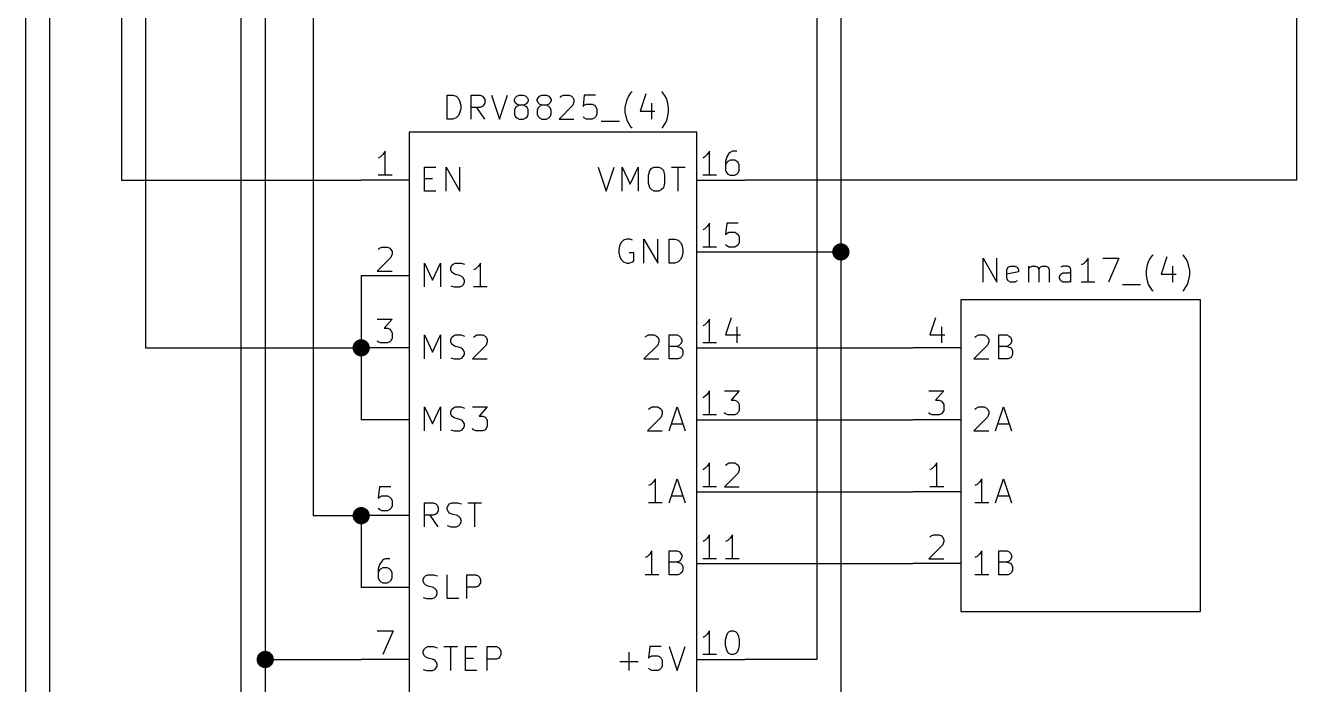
# Model space of a CAD drawing. Extents: x 0.4 to 16.1, y -11.3 to -0.4.
# Drawn here: x 3 to 5.65, y -9.052 to -7.678 of the extents above; entities that cross this region are included whole.
import ezdxf

# ---------------------------------------------------------------- set-up
doc = ezdxf.new("R2010")
doc.units = 0
doc.header["$MEASUREMENT"] = 0
for name, color, linetype in [('BLACK', 7, 'CONTINUOUS'), ('CYAN2', 4, 'CONTINUOUS'), ('GREEN3', 91, 'CONTINUOUS'), ('LYELLOW', 51, 'CONTINUOUS'), ('ORANGE3', 32, 'CONTINUOUS'), ('RED2', 1, 'CONTINUOUS'), ('RED3', 11, 'CONTINUOUS')]:
    doc.layers.add(name, color=color, linetype=linetype)

msp = doc.modelspace()

# ---------------------------------------------------------------- linework, layer by layer
at = {"layer": 'BLACK', "linetype": 'CONTINUOUS'}
for p, q in [((3.25, -6.75), (3.25, -8.35)), ((4.7, -7.55), (4.7, -8.15)), ((4.5, -8.15), (4.7, -8.15)), ((4.7, -8.15), (4.7, -9.15)), ((3.7, -8.2), (3.7, -8.35)), ((3.25, -8.35), (3.7, -8.35)), ((3.7, -8.35), (3.7, -8.5))]:
    msp.add_line(p, q, dxfattribs=at)
at = {"layer": 'BLACK', "const_width": 0.018}
msp.add_lwpolyline([(3.691, -8.35, 1), (3.709, -8.35, 1)], format="xyb", close=True, dxfattribs=at)
at = {"layer": 'CYAN2', "linetype": 'CONTINUOUS'}
for p, q in [((4.2624, -7.818), (4.2648, -7.8157)), ((4.329, -7.818), (4.3267, -7.8157)), ((3.879, -7.8728), (3.879, -7.8228)), ((3.879, -7.8228), (3.891, -7.8228)), ((3.891, -7.8228), (3.8981, -7.8252)), ((3.8981, -7.8252), (3.9029, -7.8299)), ((3.9029, -7.8299), (3.9052, -7.8347)), ((3.9052, -7.8347), (3.9076, -7.8442)), ((3.929, -7.8728), (3.929, -7.8228)), ((3.929, -7.8228), (3.9481, -7.8228)), ((3.9481, -7.8228), (3.9529, -7.8252)), ((3.9529, -7.8252), (3.9552, -7.8276)), ((3.9552, -7.8276), (3.9576, -7.8323)), ((3.9576, -7.8395), (3.9552, -7.8442)), ((3.9576, -7.8323), (3.9576, -7.8395)), ((3.9719, -7.8228), (3.9886, -7.8728)), ((3.9886, -7.8728), (4.0052, -7.8228)), ((4.0195, -7.8323), (4.0219, -7.8276)), ((4.0195, -7.8347), (4.0195, -7.8323)), ((4.0219, -7.8395), (4.0195, -7.8347)), ((4.0219, -7.8276), (4.0243, -7.8252)), ((4.0243, -7.8419), (4.0219, -7.8395)), ((4.0243, -7.8252), (4.0291, -7.8228)), ((4.0291, -7.8442), (4.0243, -7.8419)), ((4.0291, -7.8228), (4.0386, -7.8228)), ((4.0386, -7.8228), (4.0433, -7.8252)), ((4.0433, -7.8419), (4.0386, -7.8442)), ((4.0433, -7.8252), (4.0457, -7.8276)), ((4.0457, -7.8395), (4.0433, -7.8419)), ((4.0457, -7.8276), (4.0481, -7.8323)), ((4.0481, -7.8347), (4.0457, -7.8395)), ((4.0481, -7.8323), (4.0481, -7.8347)), ((4.0671, -7.8323), (4.0695, -7.8276)), ((4.0671, -7.8347), (4.0671, -7.8323)), ((4.0695, -7.8395), (4.0671, -7.8347)), ((4.0695, -7.8276), (4.0719, -7.8252)), ((4.0719, -7.8419), (4.0695, -7.8395)), ((4.0719, -7.8252), (4.0767, -7.8228)), ((4.0767, -7.8442), (4.0719, -7.8419)), ((4.0767, -7.8228), (4.0862, -7.8228)), ((4.0862, -7.8228), (4.091, -7.8252)), ((4.091, -7.8419), (4.0862, -7.8442)), ((4.091, -7.8252), (4.0933, -7.8276)), ((4.0933, -7.8395), (4.091, -7.8419)), ((4.0933, -7.8276), (4.0957, -7.8323)), ((4.0957, -7.8347), (4.0933, -7.8395)), ((4.0957, -7.8323), (4.0957, -7.8347)), ((4.1148, -7.8276), (4.1171, -7.8252)), ((4.1171, -7.8252), (4.1219, -7.8228)), ((4.1219, -7.8228), (4.1338, -7.8228)), ((4.1338, -7.8228), (4.1386, -7.8252)), ((4.1386, -7.8252), (4.141, -7.8276)), ((4.141, -7.8276), (4.1433, -7.8323)), ((4.1433, -7.8371), (4.141, -7.8442)), ((4.1433, -7.8323), (4.1433, -7.8371)), ((4.1648, -7.8228), (4.1624, -7.8466)), ((4.1886, -7.8228), (4.1648, -7.8228)), ((4.1648, -7.8442), (4.1695, -7.8419)), ((4.1695, -7.8419), (4.1814, -7.8419)), ((4.1814, -7.8419), (4.1862, -7.8442)), ((4.2505, -7.849), (4.2529, -7.8371)), ((4.2529, -7.8371), (4.2552, -7.8299)), ((4.2552, -7.8299), (4.2576, -7.8252)), ((4.2576, -7.8252), (4.2624, -7.818)), ((4.2933, -7.8204), (4.2814, -7.8561)), ((4.3052, -7.8395), (4.3052, -7.8728)), ((4.3338, -7.8252), (4.329, -7.818)), ((4.3362, -7.8299), (4.3338, -7.8252)), ((4.3386, -7.8371), (4.3362, -7.8299)), ((4.3409, -7.849), (4.3386, -7.8371)), ((3.8981, -7.8704), (3.891, -7.8728)), ((3.9029, -7.8657), (3.8981, -7.8704)), ((3.9052, -7.8609), (3.9029, -7.8657)), ((3.9076, -7.8514), (3.9052, -7.8609)), ((3.9076, -7.8442), (3.9076, -7.8514)), ((3.9481, -7.849), (3.929, -7.849)), ((3.9576, -7.8728), (3.941, -7.849)), ((3.9529, -7.8466), (3.9481, -7.849)), ((3.9552, -7.8442), (3.9529, -7.8466)), ((4.0219, -7.849), (4.0195, -7.8538)), ((4.0195, -7.8538), (4.0195, -7.8633)), ((4.0195, -7.8633), (4.0219, -7.868)), ((4.0243, -7.8466), (4.0219, -7.849)), ((4.0219, -7.868), (4.0243, -7.8704)), ((4.0291, -7.8442), (4.0243, -7.8466)), ((4.0243, -7.8704), (4.0291, -7.8728)), ((4.0386, -7.8442), (4.0291, -7.8442)), ((4.0433, -7.8466), (4.0386, -7.8442)), ((4.0386, -7.8728), (4.0433, -7.8704)), ((4.0457, -7.849), (4.0433, -7.8466)), ((4.0433, -7.8704), (4.0457, -7.868)), ((4.0481, -7.8538), (4.0457, -7.849)), ((4.0457, -7.868), (4.0481, -7.8633)), ((4.0481, -7.8633), (4.0481, -7.8538)), ((4.0695, -7.849), (4.0671, -7.8538)), ((4.0671, -7.8538), (4.0671, -7.8633)), ((4.0671, -7.8633), (4.0695, -7.868)), ((4.0719, -7.8466), (4.0695, -7.849)), ((4.0695, -7.868), (4.0719, -7.8704)), ((4.0767, -7.8442), (4.0719, -7.8466)), ((4.0719, -7.8704), (4.0767, -7.8728)), ((4.0862, -7.8442), (4.0767, -7.8442)), ((4.091, -7.8466), (4.0862, -7.8442)), ((4.0862, -7.8728), (4.091, -7.8704)), ((4.0933, -7.849), (4.091, -7.8466)), ((4.091, -7.8704), (4.0933, -7.868)), ((4.0957, -7.8538), (4.0933, -7.849)), ((4.0933, -7.868), (4.0957, -7.8633)), ((4.0957, -7.8633), (4.0957, -7.8538)), ((4.141, -7.8442), (4.1124, -7.8728)), ((4.1624, -7.8466), (4.1648, -7.8442)), ((4.1648, -7.8704), (4.1624, -7.868)), ((4.1695, -7.8728), (4.1648, -7.8704)), ((4.1862, -7.8704), (4.1814, -7.8728)), ((4.1862, -7.8442), (4.1886, -7.8466)), ((4.1886, -7.868), (4.1862, -7.8704)), ((4.1886, -7.8466), (4.191, -7.8514)), ((4.191, -7.8633), (4.1886, -7.868)), ((4.191, -7.8514), (4.191, -7.8633)), ((4.2505, -7.8585), (4.2505, -7.849)), ((4.2529, -7.8704), (4.2505, -7.8585)), ((4.2552, -7.8776), (4.2529, -7.8704)), ((4.2814, -7.8561), (4.3124, -7.8561)), ((4.3362, -7.8776), (4.3386, -7.8704)), ((4.3386, -7.8704), (4.3409, -7.8585)), ((4.3409, -7.8585), (4.3409, -7.849)), ((3.891, -7.8728), (3.879, -7.8728)), ((4.0291, -7.8728), (4.0386, -7.8728)), ((4.0767, -7.8728), (4.0862, -7.8728)), ((4.1124, -7.8728), (4.1433, -7.8728)), ((4.1814, -7.8728), (4.1695, -7.8728)), ((4.2005, -7.8776), (4.2386, -7.8776)), ((4.2576, -7.8823), (4.2552, -7.8776)), ((4.2624, -7.8895), (4.2576, -7.8823)), ((4.2648, -7.8919), (4.2624, -7.8895)), ((4.3267, -7.8919), (4.329, -7.8895)), ((4.329, -7.8895), (4.3338, -7.8823)), ((4.3338, -7.8823), (4.3362, -7.8776)), ((3.8319, -8.0231), (3.8319, -7.9731)), ((3.8319, -7.9731), (3.8557, -7.9731)), ((3.8771, -8.0231), (3.8771, -7.9731)), ((3.8771, -7.9731), (3.9057, -8.0231)), ((3.9057, -8.0231), (3.9057, -7.9731)), ((4.1943, -7.9731), (4.2109, -8.0231)), ((4.2109, -8.0231), (4.2276, -7.9731)), ((4.2443, -8.0231), (4.2443, -7.9731)), ((4.2443, -7.9731), (4.261, -8.0088)), ((4.261, -8.0088), (4.2776, -7.9731)), ((4.2776, -7.9731), (4.2776, -8.0231)), ((4.3014, -7.9803), (4.3062, -7.9755)), ((4.3062, -7.9755), (4.3109, -7.9731)), ((4.3109, -7.9731), (4.3205, -7.9731)), ((4.3205, -7.9731), (4.3252, -7.9755)), ((4.3252, -7.9755), (4.33, -7.9803)), ((4.3467, -7.9731), (4.3752, -7.9731)), ((4.361, -8.0231), (4.361, -7.9731)), ((3.8319, -7.9969), (3.8486, -7.9969)), ((4.299, -7.9898), (4.3014, -7.9803)), ((4.299, -8.0065), (4.299, -7.9898)), ((4.33, -7.9803), (4.3324, -7.9898)), ((4.3324, -7.9898), (4.3324, -8.0065)), ((3.8557, -8.0231), (3.8319, -8.0231)), ((4.3014, -8.016), (4.299, -8.0065)), ((4.3062, -8.0208), (4.3014, -8.016)), ((4.3109, -8.0231), (4.3062, -8.0208)), ((4.3205, -8.0231), (4.3109, -8.0231)), ((4.3252, -8.0208), (4.3205, -8.0231)), ((4.33, -8.016), (4.3252, -8.0208)), ((4.3324, -8.0065), (4.33, -8.016)), ((4.2395, -8.135), (4.2371, -8.1446)), ((4.2419, -8.1303), (4.2395, -8.135)), ((4.2467, -8.1255), (4.2419, -8.1303)), ((4.2538, -8.1231), (4.2467, -8.1255)), ((4.2609, -8.1231), (4.2538, -8.1231)), ((4.2657, -8.1255), (4.2609, -8.1231)), ((4.2895, -8.1731), (4.2895, -8.1231)), ((4.2895, -8.1231), (4.3181, -8.1731)), ((4.3181, -8.1731), (4.3181, -8.1231)), ((4.3419, -8.1731), (4.3419, -8.1231)), ((4.3419, -8.1231), (4.3538, -8.1231)), ((4.3538, -8.1231), (4.3609, -8.1255)), ((4.3609, -8.1255), (4.3657, -8.1303)), ((4.3657, -8.1303), (4.3681, -8.135)), ((4.3681, -8.135), (4.3705, -8.1446)), ((4.2371, -8.1446), (4.2371, -8.1517)), ((4.2371, -8.1517), (4.2395, -8.1612)), ((4.2395, -8.1612), (4.2419, -8.166)), ((4.2681, -8.1517), (4.2586, -8.1517)), ((4.2681, -8.1684), (4.2681, -8.1517)), ((4.3681, -8.1612), (4.3657, -8.166)), ((4.3705, -8.1517), (4.3681, -8.1612)), ((4.3705, -8.1446), (4.3705, -8.1517)), ((5.3439, -8.1652), (5.3487, -8.158)), ((5.3487, -8.158), (5.351, -8.1557)), ((5.3796, -8.1604), (5.3677, -8.1961)), ((5.4153, -8.158), (5.4129, -8.1557)), ((5.4201, -8.1652), (5.4153, -8.158)), ((3.8319, -8.2231), (3.8319, -8.1731)), ((3.8319, -8.1731), (3.8486, -8.2088)), ((3.8486, -8.2088), (3.8652, -8.1731)), ((3.8652, -8.1731), (3.8652, -8.2231)), ((3.8867, -8.1827), (3.889, -8.1779)), ((3.8867, -8.1874), (3.8867, -8.1827)), ((3.889, -8.1922), (3.8867, -8.1874)), ((3.889, -8.1779), (3.8914, -8.1755)), ((3.8914, -8.1755), (3.8962, -8.1731)), ((3.8962, -8.1731), (3.9081, -8.1731)), ((3.9081, -8.1731), (3.9152, -8.1755)), ((3.939, -8.185), (3.9343, -8.1874)), ((3.9438, -8.1803), (3.939, -8.185)), ((3.9486, -8.1731), (3.9438, -8.1803)), ((3.9486, -8.2231), (3.9486, -8.1731)), ((4.2419, -8.166), (4.2467, -8.1708)), ((4.2467, -8.1708), (4.2538, -8.1731)), ((4.2538, -8.1731), (4.2586, -8.1731)), ((4.2586, -8.1731), (4.2657, -8.1708)), ((4.2657, -8.1708), (4.2681, -8.1684)), ((4.3538, -8.1731), (4.3419, -8.1731)), ((4.3609, -8.1708), (4.3538, -8.1731)), ((4.3657, -8.166), (4.3609, -8.1708)), ((4.9963, -8.2128), (4.9963, -8.1628)), ((4.9963, -8.1628), (5.0249, -8.2128)), ((5.0249, -8.2128), (5.0249, -8.1628)), ((5.0463, -8.1866), (5.0487, -8.1819)), ((5.0463, -8.2057), (5.0463, -8.1866)), ((5.0487, -8.1819), (5.0534, -8.1795)), ((5.0534, -8.1795), (5.0629, -8.1795)), ((5.0629, -8.1795), (5.0677, -8.1819)), ((5.0677, -8.1819), (5.0701, -8.1866)), ((5.0701, -8.1866), (5.0701, -8.1914)), ((5.0915, -8.2128), (5.0915, -8.1795)), ((5.0915, -8.1842), (5.0939, -8.1819)), ((5.0939, -8.1819), (5.0987, -8.1795)), ((5.0987, -8.1795), (5.1058, -8.1795)), ((5.1058, -8.1795), (5.1106, -8.1819)), ((5.1106, -8.1819), (5.1129, -8.1866)), ((5.1129, -8.1866), (5.1153, -8.1819)), ((5.1129, -8.1866), (5.1129, -8.2128)), ((5.1153, -8.1819), (5.1201, -8.1795)), ((5.1201, -8.1795), (5.1272, -8.1795)), ((5.1272, -8.1795), (5.132, -8.1819)), ((5.132, -8.1819), (5.1344, -8.1866)), ((5.1344, -8.1866), (5.1344, -8.2128)), ((5.1629, -8.1795), (5.1582, -8.1819)), ((5.1725, -8.1795), (5.1629, -8.1795)), ((5.1772, -8.1819), (5.1725, -8.1795)), ((5.1796, -8.1866), (5.1772, -8.1819)), ((5.1796, -8.2128), (5.1796, -8.1866)), ((5.2058, -8.1747), (5.201, -8.1771)), ((5.2106, -8.1699), (5.2058, -8.1747)), ((5.2153, -8.1628), (5.2106, -8.1699)), ((5.2153, -8.2128), (5.2153, -8.1628)), ((5.2463, -8.1628), (5.2796, -8.1628)), ((5.2796, -8.1628), (5.2582, -8.2128)), ((5.3368, -8.189), (5.3391, -8.1771)), ((5.3391, -8.1771), (5.3415, -8.1699)), ((5.3415, -8.1699), (5.3439, -8.1652)), ((5.3915, -8.1795), (5.3915, -8.2128)), ((5.4225, -8.1699), (5.4201, -8.1652)), ((5.4249, -8.1771), (5.4225, -8.1699)), ((5.4272, -8.189), (5.4249, -8.1771)), ((3.8914, -8.1946), (3.889, -8.1922)), ((3.8962, -8.1969), (3.8914, -8.1946)), ((3.9057, -8.1993), (3.8962, -8.1969)), ((3.9105, -8.2017), (3.9057, -8.1993)), ((3.9129, -8.2041), (3.9105, -8.2017)), ((3.9152, -8.2088), (3.9129, -8.2041)), ((3.9129, -8.2184), (3.9152, -8.2136)), ((3.9152, -8.2136), (3.9152, -8.2088)), ((5.0701, -8.1914), (5.0463, -8.1961)), ((5.0487, -8.2104), (5.0463, -8.2057)), ((5.0534, -8.2128), (5.0487, -8.2104)), ((5.0629, -8.2128), (5.0534, -8.2128)), ((5.0677, -8.2104), (5.0629, -8.2128)), ((5.1558, -8.2009), (5.1582, -8.1961)), ((5.1558, -8.2057), (5.1558, -8.2009)), ((5.1582, -8.2104), (5.1558, -8.2057)), ((5.1582, -8.1961), (5.1629, -8.1938)), ((5.1629, -8.2128), (5.1582, -8.2104)), ((5.1629, -8.1938), (5.1749, -8.1938)), ((5.1749, -8.2128), (5.1629, -8.2128)), ((5.1749, -8.1938), (5.1796, -8.1914)), ((5.1796, -8.2104), (5.1749, -8.2128)), ((5.2296, -8.2128), (5.201, -8.2128)), ((5.3368, -8.1985), (5.3368, -8.189)), ((5.3391, -8.2104), (5.3368, -8.1985)), ((5.3415, -8.2176), (5.3391, -8.2104)), ((5.3677, -8.1961), (5.3987, -8.1961)), ((5.4225, -8.2176), (5.4249, -8.2104)), ((5.4249, -8.2104), (5.4272, -8.1985)), ((5.4272, -8.1985), (5.4272, -8.189)), ((3.8867, -8.2208), (3.8938, -8.2231)), ((3.8938, -8.2231), (3.9057, -8.2231)), ((3.9057, -8.2231), (3.9105, -8.2208)), ((3.9105, -8.2208), (3.9129, -8.2184)), ((3.9629, -8.2231), (3.9343, -8.2231)), ((5.2868, -8.2176), (5.3249, -8.2176)), ((5.3439, -8.2223), (5.3415, -8.2176)), ((5.3487, -8.2295), (5.3439, -8.2223)), ((5.351, -8.2319), (5.3487, -8.2295)), ((5.4129, -8.2319), (5.4153, -8.2295)), ((5.4153, -8.2295), (5.4201, -8.2223)), ((5.4201, -8.2223), (5.4225, -8.2176)), ((3.8319, -8.3731), (3.8319, -8.3231)), ((3.8319, -8.3231), (3.8486, -8.3588)), ((3.8486, -8.3588), (3.8652, -8.3231)), ((3.8652, -8.3231), (3.8652, -8.3731)), ((3.8867, -8.3327), (3.889, -8.3279)), ((3.8867, -8.3374), (3.8867, -8.3327)), ((3.889, -8.3422), (3.8867, -8.3374)), ((3.889, -8.3279), (3.8914, -8.3255)), ((3.8914, -8.3446), (3.889, -8.3422)), ((3.8914, -8.3255), (3.8962, -8.3231)), ((3.8962, -8.3469), (3.8914, -8.3446)), ((3.8962, -8.3231), (3.9081, -8.3231)), ((3.9057, -8.3493), (3.8962, -8.3469)), ((3.9081, -8.3231), (3.9152, -8.3255)), ((3.9605, -8.3446), (3.9319, -8.3731)), ((3.9343, -8.3279), (3.9367, -8.3255)), ((3.9367, -8.3255), (3.9414, -8.3231)), ((3.9414, -8.3231), (3.9533, -8.3231)), ((3.9533, -8.3231), (3.9581, -8.3255)), ((3.9581, -8.3255), (3.9605, -8.3279)), ((3.9605, -8.3279), (3.9629, -8.3327)), ((3.9629, -8.3374), (3.9605, -8.3446)), ((3.9629, -8.3327), (3.9629, -8.3374)), ((4.3181, -8.3446), (4.2895, -8.3731)), ((4.2919, -8.3279), (4.2943, -8.3255)), ((4.2943, -8.3255), (4.299, -8.3231)), ((4.299, -8.3231), (4.311, -8.3231)), ((4.311, -8.3231), (4.3157, -8.3255)), ((4.3157, -8.3255), (4.3181, -8.3279)), ((4.3181, -8.3279), (4.3205, -8.3327)), ((4.3205, -8.3374), (4.3181, -8.3446)), ((4.3205, -8.3327), (4.3205, -8.3374)), ((4.3419, -8.3731), (4.3419, -8.3231)), ((4.3419, -8.3231), (4.3586, -8.3231)), ((4.3586, -8.3469), (4.3419, -8.3469)), ((4.3586, -8.3231), (4.3633, -8.3255)), ((4.3633, -8.3446), (4.3586, -8.3469)), ((4.3586, -8.3469), (4.3657, -8.3493)), ((4.3633, -8.3255), (4.3657, -8.3279)), ((4.3657, -8.3422), (4.3633, -8.3446)), ((4.3657, -8.3279), (4.3681, -8.3327)), ((4.3681, -8.3374), (4.3657, -8.3422)), ((4.3681, -8.3327), (4.3681, -8.3374)), ((5.0057, -8.3446), (4.9771, -8.3731)), ((4.9795, -8.3279), (4.9819, -8.3255)), ((4.9819, -8.3255), (4.9867, -8.3231)), ((4.9867, -8.3231), (4.9986, -8.3231)), ((4.9986, -8.3231), (5.0033, -8.3255)), ((5.0033, -8.3255), (5.0057, -8.3279)), ((5.0057, -8.3279), (5.0081, -8.3327)), ((5.0081, -8.3374), (5.0057, -8.3446)), ((5.0081, -8.3327), (5.0081, -8.3374)), ((5.0295, -8.3731), (5.0295, -8.3231)), ((5.0295, -8.3231), (5.0462, -8.3231)), ((5.0462, -8.3469), (5.0295, -8.3469)), ((5.0462, -8.3231), (5.0509, -8.3255)), ((5.0509, -8.3446), (5.0462, -8.3469)), ((5.0462, -8.3469), (5.0533, -8.3493)), ((5.0509, -8.3255), (5.0533, -8.3279)), ((5.0533, -8.3422), (5.0509, -8.3446)), ((5.0533, -8.3279), (5.0557, -8.3327)), ((5.0557, -8.3374), (5.0533, -8.3422)), ((5.0557, -8.3327), (5.0557, -8.3374)), ((3.8867, -8.3708), (3.8938, -8.3731)), ((3.8938, -8.3731), (3.9057, -8.3731)), ((3.9105, -8.3517), (3.9057, -8.3493)), ((3.9057, -8.3731), (3.9105, -8.3708)), ((3.9129, -8.3541), (3.9105, -8.3517)), ((3.9105, -8.3708), (3.9129, -8.3684)), ((3.9152, -8.3588), (3.9129, -8.3541)), ((3.9129, -8.3684), (3.9152, -8.3636)), ((3.9152, -8.3636), (3.9152, -8.3588)), ((3.9319, -8.3731), (3.9629, -8.3731)), ((4.2895, -8.3731), (4.3205, -8.3731)), ((4.3609, -8.3731), (4.3419, -8.3731)), ((4.3657, -8.3708), (4.3609, -8.3731)), ((4.3657, -8.3493), (4.3681, -8.3517)), ((4.3681, -8.3684), (4.3657, -8.3708)), ((4.3681, -8.3517), (4.3705, -8.3565)), ((4.3705, -8.3636), (4.3681, -8.3684)), ((4.3705, -8.3565), (4.3705, -8.3636)), ((4.9771, -8.3731), (5.0081, -8.3731)), ((5.0486, -8.3731), (5.0295, -8.3731)), ((5.0533, -8.3708), (5.0486, -8.3731)), ((5.0533, -8.3493), (5.0557, -8.3517)), ((5.0557, -8.3684), (5.0533, -8.3708)), ((5.0557, -8.3517), (5.0581, -8.3565)), ((5.0581, -8.3636), (5.0557, -8.3684)), ((5.0581, -8.3565), (5.0581, -8.3636)), ((3.8319, -8.5231), (3.8319, -8.4731)), ((3.8319, -8.4731), (3.8486, -8.5088)), ((3.8486, -8.5088), (3.8652, -8.4731)), ((3.8652, -8.4731), (3.8652, -8.5231)), ((3.8867, -8.4827), (3.889, -8.4779)), ((3.889, -8.4779), (3.8914, -8.4755)), ((3.8914, -8.4755), (3.8962, -8.4731)), ((3.8962, -8.4731), (3.9081, -8.4731)), ((3.9081, -8.4731), (3.9152, -8.4755)), ((3.9319, -8.4731), (3.9629, -8.4731)), ((3.9629, -8.4731), (3.9462, -8.4922)), ((4.299, -8.4779), (4.3014, -8.4755)), ((4.3014, -8.4755), (4.3062, -8.4731)), ((4.3062, -8.4731), (4.3181, -8.4731)), ((4.3181, -8.4731), (4.3229, -8.4755)), ((4.3229, -8.4755), (4.3252, -8.4779)), ((4.3252, -8.4779), (4.3276, -8.4827)), ((4.3419, -8.5231), (4.3586, -8.4731)), ((4.3586, -8.4731), (4.3752, -8.5231)), ((4.9795, -8.4779), (4.9819, -8.4755)), ((4.9819, -8.4755), (4.9867, -8.4731)), ((4.9867, -8.4731), (4.9986, -8.4731)), ((4.9986, -8.4731), (5.0033, -8.4755)), ((5.0033, -8.4755), (5.0057, -8.4779)), ((5.0057, -8.4779), (5.0081, -8.4827)), ((5.0224, -8.5231), (5.039, -8.4731)), ((5.039, -8.4731), (5.0557, -8.5231)), ((3.8867, -8.4874), (3.8867, -8.4827)), ((3.889, -8.4922), (3.8867, -8.4874)), ((3.8914, -8.4946), (3.889, -8.4922)), ((3.8962, -8.4969), (3.8914, -8.4946)), ((3.9057, -8.4993), (3.8962, -8.4969)), ((3.9105, -8.5017), (3.9057, -8.4993)), ((3.9129, -8.5041), (3.9105, -8.5017)), ((3.9152, -8.5088), (3.9129, -8.5041)), ((3.9462, -8.4922), (3.9533, -8.4922)), ((3.9533, -8.4922), (3.9581, -8.4946)), ((3.9581, -8.4946), (3.9605, -8.4969)), ((3.9605, -8.4969), (3.9629, -8.5017)), ((3.9629, -8.5017), (3.9629, -8.5136)), ((4.3252, -8.4946), (4.2967, -8.5231)), ((4.3276, -8.4874), (4.3252, -8.4946)), ((4.3276, -8.4827), (4.3276, -8.4874)), ((5.0057, -8.4946), (4.9771, -8.5231)), ((5.0081, -8.4874), (5.0057, -8.4946)), ((5.0081, -8.4827), (5.0081, -8.4874)), ((3.8867, -8.5208), (3.8938, -8.5231)), ((3.8938, -8.5231), (3.9057, -8.5231)), ((3.9057, -8.5231), (3.9105, -8.5208)), ((3.9105, -8.5208), (3.9129, -8.5184)), ((3.9129, -8.5184), (3.9152, -8.5136)), ((3.9152, -8.5136), (3.9152, -8.5088)), ((3.9343, -8.5208), (3.9319, -8.5184)), ((3.939, -8.5231), (3.9343, -8.5208)), ((3.9533, -8.5231), (3.939, -8.5231)), ((3.9581, -8.5208), (3.9533, -8.5231)), ((3.9605, -8.5184), (3.9581, -8.5208)), ((3.9629, -8.5136), (3.9605, -8.5184)), ((4.2967, -8.5231), (4.3276, -8.5231)), ((4.3467, -8.5088), (4.3705, -8.5088)), ((4.9771, -8.5231), (5.0081, -8.5231)), ((5.0271, -8.5088), (5.0509, -8.5088)), ((4.3038, -8.635), (4.299, -8.6374)), ((4.3086, -8.6303), (4.3038, -8.635)), ((4.3133, -8.6231), (4.3086, -8.6303)), ((4.3133, -8.6731), (4.3133, -8.6231)), ((4.3419, -8.6731), (4.3586, -8.6231)), ((4.3586, -8.6231), (4.3752, -8.6731)), ((4.9843, -8.635), (4.9795, -8.6374)), ((4.989, -8.6303), (4.9843, -8.635)), ((4.9938, -8.6231), (4.989, -8.6303)), ((4.9938, -8.6731), (4.9938, -8.6231)), ((5.0224, -8.6731), (5.039, -8.6231)), ((5.039, -8.6231), (5.0557, -8.6731)), ((4.3467, -8.6588), (4.3705, -8.6588)), ((5.0271, -8.6588), (5.0509, -8.6588)), ((3.8319, -8.7231), (3.8319, -8.6731)), ((3.8319, -8.6731), (3.8509, -8.6731)), ((3.8509, -8.6731), (3.8557, -8.6755)), ((3.8557, -8.6755), (3.8581, -8.6779)), ((3.8581, -8.6779), (3.8605, -8.6827)), ((3.8605, -8.6898), (3.8581, -8.6946)), ((3.8605, -8.6827), (3.8605, -8.6898)), ((3.8795, -8.6827), (3.8819, -8.6779)), ((3.8795, -8.6874), (3.8795, -8.6827)), ((3.8819, -8.6922), (3.8795, -8.6874)), ((3.8819, -8.6779), (3.8843, -8.6755)), ((3.8843, -8.6755), (3.889, -8.6731)), ((3.889, -8.6731), (3.9009, -8.6731)), ((3.9009, -8.6731), (3.9081, -8.6755)), ((3.9224, -8.6731), (3.9509, -8.6731)), ((3.9367, -8.7231), (3.9367, -8.6731)), ((4.3276, -8.6731), (4.299, -8.6731)), ((5.0081, -8.6731), (4.9795, -8.6731)), ((3.8509, -8.6993), (3.8319, -8.6993)), ((3.8605, -8.7231), (3.8438, -8.6993)), ((3.8557, -8.6969), (3.8509, -8.6993)), ((3.8581, -8.6946), (3.8557, -8.6969)), ((3.8843, -8.6946), (3.8819, -8.6922)), ((3.889, -8.6969), (3.8843, -8.6946)), ((3.8986, -8.6993), (3.889, -8.6969)), ((3.9033, -8.7017), (3.8986, -8.6993)), ((3.9057, -8.7041), (3.9033, -8.7017)), ((3.9033, -8.7208), (3.9057, -8.7184)), ((3.9081, -8.7088), (3.9057, -8.7041)), ((3.9057, -8.7184), (3.9081, -8.7136)), ((3.9081, -8.7136), (3.9081, -8.7088)), ((3.8795, -8.7208), (3.8867, -8.7231)), ((3.8867, -8.7231), (3.8986, -8.7231)), ((3.8986, -8.7231), (3.9033, -8.7208)), ((4.2967, -8.785), (4.2919, -8.7874)), ((4.3014, -8.7803), (4.2967, -8.785)), ((4.3062, -8.7731), (4.3014, -8.7803)), ((4.3062, -8.8231), (4.3062, -8.7731)), ((4.3419, -8.8231), (4.3419, -8.7731)), ((4.3419, -8.7731), (4.3586, -8.7731)), ((4.3586, -8.7969), (4.3419, -8.7969)), ((4.3586, -8.7731), (4.3633, -8.7755)), ((4.3633, -8.7946), (4.3586, -8.7969)), ((4.3586, -8.7969), (4.3657, -8.7993)), ((4.3633, -8.7755), (4.3657, -8.7779)), ((4.3657, -8.7922), (4.3633, -8.7946)), ((4.3657, -8.7779), (4.3681, -8.7827)), ((4.3681, -8.7874), (4.3657, -8.7922)), ((4.3681, -8.7827), (4.3681, -8.7874)), ((4.9843, -8.785), (4.9795, -8.7874)), ((4.989, -8.7803), (4.9843, -8.785)), ((4.9938, -8.7731), (4.989, -8.7803)), ((4.9938, -8.8231), (4.9938, -8.7731)), ((5.0295, -8.8231), (5.0295, -8.7731)), ((5.0295, -8.7731), (5.0462, -8.7731)), ((5.0462, -8.7969), (5.0295, -8.7969)), ((5.0462, -8.7731), (5.0509, -8.7755)), ((5.0509, -8.7946), (5.0462, -8.7969)), ((5.0462, -8.7969), (5.0533, -8.7993)), ((5.0509, -8.7755), (5.0533, -8.7779)), ((5.0533, -8.7922), (5.0509, -8.7946)), ((5.0533, -8.7779), (5.0557, -8.7827)), ((5.0557, -8.7874), (5.0533, -8.7922)), ((5.0557, -8.7827), (5.0557, -8.7874)), ((3.8343, -8.8255), (3.839, -8.8231)), ((3.839, -8.8231), (3.8509, -8.8231)), ((3.8509, -8.8231), (3.8581, -8.8255)), ((3.8795, -8.8731), (3.8795, -8.8231)), ((3.92, -8.8731), (3.92, -8.8231)), ((3.92, -8.8231), (3.939, -8.8231)), ((3.939, -8.8231), (3.9438, -8.8255)), ((4.3205, -8.8231), (4.2919, -8.8231)), ((4.3609, -8.8231), (4.3419, -8.8231)), ((4.3657, -8.8208), (4.3609, -8.8231)), ((4.3657, -8.7993), (4.3681, -8.8017)), ((4.3681, -8.8184), (4.3657, -8.8208)), ((4.3681, -8.8017), (4.3705, -8.8065)), ((4.3705, -8.8136), (4.3681, -8.8184)), ((4.3705, -8.8065), (4.3705, -8.8136)), ((5.0081, -8.8231), (4.9795, -8.8231)), ((5.0486, -8.8231), (5.0295, -8.8231)), ((5.0533, -8.8208), (5.0486, -8.8231)), ((5.0533, -8.7993), (5.0557, -8.8017)), ((5.0557, -8.8184), (5.0533, -8.8208)), ((5.0557, -8.8017), (5.0581, -8.8065)), ((5.0581, -8.8136), (5.0557, -8.8184)), ((5.0581, -8.8065), (5.0581, -8.8136)), ((3.8295, -8.8327), (3.8319, -8.8279)), ((3.8295, -8.8374), (3.8295, -8.8327)), ((3.8319, -8.8422), (3.8295, -8.8374)), ((3.8319, -8.8279), (3.8343, -8.8255)), ((3.8343, -8.8446), (3.8319, -8.8422)), ((3.839, -8.8469), (3.8343, -8.8446)), ((3.8486, -8.8493), (3.839, -8.8469)), ((3.8533, -8.8517), (3.8486, -8.8493)), ((3.939, -8.8493), (3.92, -8.8493)), ((3.9438, -8.8469), (3.939, -8.8493)), ((3.9438, -8.8255), (3.9462, -8.8279)), ((3.9462, -8.8446), (3.9438, -8.8469)), ((3.9462, -8.8279), (3.9486, -8.8327)), ((3.9486, -8.8398), (3.9462, -8.8446)), ((3.9486, -8.8327), (3.9486, -8.8398)), ((3.8295, -8.8708), (3.8367, -8.8731)), ((3.8367, -8.8731), (3.8486, -8.8731)), ((3.8486, -8.8731), (3.8533, -8.8708)), ((3.8557, -8.8541), (3.8533, -8.8517)), ((3.8533, -8.8708), (3.8557, -8.8684)), ((3.8581, -8.8588), (3.8557, -8.8541)), ((3.8557, -8.8684), (3.8581, -8.8636)), ((3.8581, -8.8636), (3.8581, -8.8588)), ((3.9033, -8.8731), (3.8795, -8.8731)), ((3.8295, -8.9827), (3.8319, -8.9779)), ((3.8295, -8.9874), (3.8295, -8.9827)), ((3.8319, -8.9779), (3.8343, -8.9755)), ((3.8343, -8.9755), (3.839, -8.9731)), ((3.839, -8.9731), (3.8509, -8.9731)), ((3.8509, -8.9731), (3.8581, -8.9755)), ((3.8724, -8.9731), (3.9009, -8.9731)), ((3.8867, -9.0231), (3.8867, -8.9731)), ((3.9176, -9.0231), (3.9176, -8.9731)), ((3.9176, -8.9731), (3.9414, -8.9731)), ((3.9629, -9.0231), (3.9629, -8.9731)), ((3.9629, -8.9731), (3.9819, -8.9731)), ((3.9819, -8.9731), (3.9867, -8.9755)), ((3.9867, -8.9755), (3.989, -8.9779)), ((3.989, -8.9779), (3.9914, -8.9827)), ((3.9914, -8.9827), (3.9914, -8.9898)), ((4.3014, -8.9731), (4.299, -8.9969)), ((4.3252, -8.9731), (4.3014, -8.9731)), ((4.3419, -8.9731), (4.3586, -9.0231)), ((4.3586, -9.0231), (4.3752, -8.9731)), ((3.8319, -8.9922), (3.8295, -8.9874)), ((3.8343, -8.9946), (3.8319, -8.9922)), ((3.839, -8.9969), (3.8343, -8.9946)), ((3.8486, -8.9993), (3.839, -8.9969)), ((3.8533, -9.0017), (3.8486, -8.9993)), ((3.8557, -9.0041), (3.8533, -9.0017)), ((3.8581, -9.0088), (3.8557, -9.0041)), ((3.8581, -9.0136), (3.8581, -9.0088)), ((3.9176, -8.9969), (3.9343, -8.9969)), ((3.9819, -8.9993), (3.9629, -8.9993)), ((3.9867, -8.9969), (3.9819, -8.9993)), ((3.989, -8.9946), (3.9867, -8.9969)), ((3.9914, -8.9898), (3.989, -8.9946)), ((4.2395, -9.0041), (4.2776, -9.0041)), ((4.2586, -9.0231), (4.2586, -8.985)), ((4.299, -8.9969), (4.3014, -8.9946)), ((4.3014, -8.9946), (4.3062, -8.9922)), ((4.3062, -8.9922), (4.3181, -8.9922)), ((4.3181, -8.9922), (4.3229, -8.9946)), ((4.3229, -8.9946), (4.3252, -8.9969)), ((4.3252, -8.9969), (4.3276, -9.0017)), ((4.3276, -9.0017), (4.3276, -9.0136)), ((3.8295, -9.0208), (3.8367, -9.0231)), ((3.8367, -9.0231), (3.8486, -9.0231)), ((3.8486, -9.0231), (3.8533, -9.0208)), ((3.8533, -9.0208), (3.8557, -9.0184)), ((3.8557, -9.0184), (3.8581, -9.0136)), ((3.9414, -9.0231), (3.9176, -9.0231)), ((4.3014, -9.0208), (4.299, -9.0184)), ((4.3062, -9.0231), (4.3014, -9.0208)), ((4.3181, -9.0231), (4.3062, -9.0231)), ((4.3229, -9.0208), (4.3181, -9.0231)), ((4.3252, -9.0184), (4.3229, -9.0208)), ((4.3276, -9.0136), (4.3252, -9.0184))]:
    msp.add_line(p, q, dxfattribs=at)
at = {"layer": 'GREEN3', "linetype": 'CONTINUOUS'}
for p, q in [((3, -5.75), (3, -10.3)), ((3.05, -5.9), (3.05, -10.3)), ((3.2, -6.4), (3.2, -8)), ((3.5, -7.4), (3.5, -9)), ((3.45, -9.15), (3.45, -7.55)), ((3.2, -8), (3.7, -8)), ((4.5, -8.35), (4.85, -8.35)), ((4.5, -8.5), (4.85, -8.5)), ((4.5, -8.65), (4.85, -8.65)), ((4.5, -8.8), (4.85, -8.8)), ((3.5, -9), (3.7, -9)), ((3.5, -9), (3.5, -10.3))]:
    msp.add_line(p, q, dxfattribs=at)
at = {"layer": 'GREEN3', "const_width": 0.018}
for points in [[(4.691, -8.15, 1), (4.709, -8.15, 1)], [(3.491, -9, 1), (3.509, -9, 1)]]:
    msp.add_lwpolyline(points, format="xyb", close=True, dxfattribs=at)
at = {"layer": 'LYELLOW', "linetype": 'CONTINUOUS'}
for p, q in [((3.8, -7.9), (3.8, -9.25)), ((4.4, -7.9), (3.8, -7.9)), ((4.4, -9.25), (4.4, -7.9)), ((4.95, -8.25), (4.95, -8.9)), ((5.45, -8.25), (4.95, -8.25)), ((5.45, -8.9), (5.45, -8.25)), ((4.95, -8.9), (5.45, -8.9))]:
    msp.add_line(p, q, dxfattribs=at)
at = {"layer": 'ORANGE3', "linetype": 'CONTINUOUS'}
for p, q in [((5.65, -6.4), (5.65, -8)), ((3.6, -7.1), (3.6, -8.7)), ((4.65, -7.4), (4.65, -9)), ((5.65, -8), (4.5, -8)), ((3.6, -8.7), (3.7, -8.7)), ((3.7, -8.7), (3.7, -8.85)), ((4.65, -9), (4.5, -9))]:
    msp.add_line(p, q, dxfattribs=at)
at = {"layer": 'ORANGE3', "const_width": 0.018}
msp.add_lwpolyline([(3.691, -8.7, 1), (3.709, -8.7, 1)], format="xyb", close=True, dxfattribs=at)
at = {"layer": 'RED2', "linetype": 'CONTINUOUS'}
for p, q in [((3.8, -7.9), (3.8, -9.25)), ((4.4, -7.9), (3.8, -7.9)), ((4.4, -9.25), (4.4, -7.9)), ((3.8, -8), (3.7, -8)), ((4.4, -8), (4.5, -8)), ((4.4, -8.15), (4.5, -8.15)), ((3.8, -8.2), (3.7, -8.2)), ((4.95, -8.25), (4.95, -8.9)), ((5.45, -8.25), (4.95, -8.25)), ((5.45, -8.9), (5.45, -8.25)), ((3.8, -8.35), (3.7, -8.35)), ((4.4, -8.35), (4.5, -8.35)), ((4.95, -8.35), (4.85, -8.35)), ((3.8, -8.5), (3.7, -8.5)), ((4.4, -8.5), (4.5, -8.5)), ((4.95, -8.5), (4.85, -8.5)), ((4.4, -8.65), (4.5, -8.65)), ((4.95, -8.65), (4.85, -8.65)), ((3.8, -8.7), (3.7, -8.7)), ((4.4, -8.8), (4.5, -8.8)), ((4.95, -8.8), (4.85, -8.8)), ((3.8, -8.85), (3.7, -8.85)), ((4.95, -8.9), (5.45, -8.9)), ((3.8, -9), (3.7, -9)), ((4.4, -9), (4.5, -9))]:
    msp.add_line(p, q, dxfattribs=at)
at = {"layer": 'RED3', "linetype": 'CONTINUOUS'}
for p, q in [((3.7452, -7.947), (3.7405, -7.9518)), ((3.75, -7.9399), (3.7452, -7.947)), ((3.75, -7.9899), (3.75, -7.9399)), ((4.4214, -7.947), (4.4167, -7.9518)), ((4.4262, -7.9399), (4.4214, -7.947)), ((4.4262, -7.9899), (4.4262, -7.9399)), ((4.4667, -7.9446), (4.4619, -7.9518)), ((4.469, -7.9423), (4.4667, -7.9446)), ((4.4738, -7.9399), (4.469, -7.9423)), ((4.4833, -7.9399), (4.4738, -7.9399)), ((3.7405, -7.9518), (3.7357, -7.9542)), ((4.4167, -7.9518), (4.4119, -7.9542)), ((4.4619, -7.9518), (4.4595, -7.9613)), ((4.4595, -7.9613), (4.4595, -7.9804)), ((4.4619, -7.9637), (4.4595, -7.9684)), ((4.4643, -7.9613), (4.4619, -7.9637)), ((4.469, -7.9589), (4.4643, -7.9613)), ((4.4786, -7.9589), (4.469, -7.9589)), ((4.4833, -7.9613), (4.4786, -7.9589)), ((4.4857, -7.9637), (4.4833, -7.9613)), ((4.4881, -7.9684), (4.4857, -7.9637)), ((4.4881, -7.9804), (4.4881, -7.9684)), ((3.7643, -7.9899), (3.7357, -7.9899)), ((4.4405, -7.9899), (4.4119, -7.9899)), ((4.4595, -7.9804), (4.4619, -7.9851)), ((4.4619, -7.9851), (4.4643, -7.9875)), ((4.4643, -7.9875), (4.469, -7.9899)), ((4.469, -7.9899), (4.4786, -7.9899)), ((4.4786, -7.9899), (4.4833, -7.9875)), ((4.4833, -7.9875), (4.4857, -7.9851)), ((4.4857, -7.9851), (4.4881, -7.9804)), ((4.4167, -8.1018), (4.4119, -8.1042)), ((4.4214, -8.097), (4.4167, -8.1018)), ((4.4262, -8.0899), (4.4214, -8.097)), ((4.4262, -8.1399), (4.4262, -8.0899)), ((4.4619, -8.0899), (4.4595, -8.1137)), ((4.4857, -8.0899), (4.4619, -8.0899)), ((4.4619, -8.1113), (4.4667, -8.1089)), ((4.4667, -8.1089), (4.4786, -8.1089)), ((4.4786, -8.1089), (4.4833, -8.1113)), ((4.4595, -8.1137), (4.4619, -8.1113)), ((4.4619, -8.1375), (4.4595, -8.1351)), ((4.4833, -8.1113), (4.4857, -8.1137)), ((4.4857, -8.1351), (4.4833, -8.1375)), ((4.4857, -8.1137), (4.4881, -8.1184)), ((4.4881, -8.1304), (4.4857, -8.1351)), ((4.4881, -8.1184), (4.4881, -8.1304)), ((3.7619, -8.1613), (3.7333, -8.1899)), ((3.7357, -8.1446), (3.7381, -8.1423)), ((3.7381, -8.1423), (3.7429, -8.1399)), ((3.7429, -8.1399), (3.7548, -8.1399)), ((3.7548, -8.1399), (3.7595, -8.1423)), ((3.7595, -8.1423), (3.7619, -8.1446)), ((3.7619, -8.1446), (3.7643, -8.1494)), ((3.7643, -8.1542), (3.7619, -8.1613)), ((3.7643, -8.1494), (3.7643, -8.1542)), ((4.4405, -8.1399), (4.4119, -8.1399)), ((4.4667, -8.1399), (4.4619, -8.1375)), ((4.4786, -8.1399), (4.4667, -8.1399)), ((4.4833, -8.1375), (4.4786, -8.1399)), ((3.7333, -8.1899), (3.7643, -8.1899)), ((3.7333, -8.2899), (3.7643, -8.2899)), ((3.7643, -8.2899), (3.7476, -8.3089)), ((4.4262, -8.2899), (4.4214, -8.297)), ((4.4262, -8.3399), (4.4262, -8.2899)), ((4.4714, -8.2875), (4.4595, -8.3232)), ((4.8976, -8.2875), (4.8857, -8.3232)), ((3.7476, -8.3089), (3.7548, -8.3089)), ((3.7548, -8.3089), (3.7595, -8.3113)), ((3.7595, -8.3113), (3.7619, -8.3137)), ((3.7619, -8.3137), (3.7643, -8.3184)), ((3.7643, -8.3184), (3.7643, -8.3304)), ((4.4167, -8.3018), (4.4119, -8.3042)), ((4.4214, -8.297), (4.4167, -8.3018)), ((4.4833, -8.3065), (4.4833, -8.3399)), ((4.9095, -8.3065), (4.9095, -8.3399)), ((3.7357, -8.3375), (3.7333, -8.3351)), ((3.7405, -8.3399), (3.7357, -8.3375)), ((3.7548, -8.3399), (3.7405, -8.3399)), ((3.7595, -8.3375), (3.7548, -8.3399)), ((3.7619, -8.3351), (3.7595, -8.3375)), ((3.7643, -8.3304), (3.7619, -8.3351)), ((4.4405, -8.3399), (4.4119, -8.3399)), ((4.4595, -8.3232), (4.4905, -8.3232)), ((4.8857, -8.3232), (4.9167, -8.3232)), ((4.4167, -8.4518), (4.4119, -8.4542)), ((4.4214, -8.447), (4.4167, -8.4518)), ((4.4262, -8.4399), (4.4214, -8.447)), ((4.4262, -8.4899), (4.4262, -8.4399)), ((4.4571, -8.4399), (4.4881, -8.4399)), ((4.4881, -8.4399), (4.4714, -8.4589)), ((4.8833, -8.4399), (4.9143, -8.4399)), ((4.9143, -8.4399), (4.8976, -8.4589)), ((4.4714, -8.4589), (4.4786, -8.4589)), ((4.4786, -8.4589), (4.4833, -8.4613)), ((4.4833, -8.4613), (4.4857, -8.4637)), ((4.4857, -8.4637), (4.4881, -8.4684)), ((4.4881, -8.4684), (4.4881, -8.4804)), ((4.8976, -8.4589), (4.9048, -8.4589)), ((4.9048, -8.4589), (4.9095, -8.4613)), ((4.9095, -8.4613), (4.9119, -8.4637)), ((4.9119, -8.4637), (4.9143, -8.4684)), ((4.9143, -8.4684), (4.9143, -8.4804)), ((4.4405, -8.4899), (4.4119, -8.4899)), ((4.4595, -8.4875), (4.4571, -8.4851)), ((4.4643, -8.4899), (4.4595, -8.4875)), ((4.4786, -8.4899), (4.4643, -8.4899)), ((4.4833, -8.4875), (4.4786, -8.4899)), ((4.4857, -8.4851), (4.4833, -8.4875)), ((4.4881, -8.4804), (4.4857, -8.4851)), ((4.8857, -8.4875), (4.8833, -8.4851)), ((4.8905, -8.4899), (4.8857, -8.4875)), ((4.9048, -8.4899), (4.8905, -8.4899)), ((4.9095, -8.4875), (4.9048, -8.4899)), ((4.9119, -8.4851), (4.9095, -8.4875)), ((4.9143, -8.4804), (4.9119, -8.4851)), ((4.4167, -8.6018), (4.4119, -8.6042)), ((4.4214, -8.597), (4.4167, -8.6018)), ((4.4262, -8.5899), (4.4214, -8.597)), ((4.4262, -8.6399), (4.4262, -8.5899)), ((4.4857, -8.6113), (4.4571, -8.6399)), ((4.4595, -8.5946), (4.4619, -8.5923)), ((4.4619, -8.5923), (4.4667, -8.5899)), ((4.4667, -8.5899), (4.4786, -8.5899)), ((4.4786, -8.5899), (4.4833, -8.5923)), ((4.4833, -8.5923), (4.4857, -8.5946)), ((4.4857, -8.5946), (4.4881, -8.5994)), ((4.4881, -8.6042), (4.4857, -8.6113)), ((4.4881, -8.5994), (4.4881, -8.6042)), ((4.8905, -8.6018), (4.8857, -8.6042)), ((4.8952, -8.597), (4.8905, -8.6018)), ((4.9, -8.5899), (4.8952, -8.597)), ((4.9, -8.6399), (4.9, -8.5899)), ((3.7381, -8.6399), (3.7357, -8.6637)), ((3.7357, -8.6637), (3.7381, -8.6613)), ((3.7619, -8.6399), (3.7381, -8.6399)), ((3.7381, -8.6613), (3.7429, -8.6589)), ((3.7429, -8.6589), (3.7548, -8.6589)), ((3.7548, -8.6589), (3.7595, -8.6613)), ((3.7595, -8.6613), (3.7619, -8.6637)), ((3.7619, -8.6637), (3.7643, -8.6684)), ((4.4405, -8.6399), (4.4119, -8.6399)), ((4.4571, -8.6399), (4.4881, -8.6399)), ((4.9143, -8.6399), (4.8857, -8.6399)), ((3.7381, -8.6875), (3.7357, -8.6851)), ((3.7429, -8.6899), (3.7381, -8.6875)), ((3.7548, -8.6899), (3.7429, -8.6899)), ((3.7595, -8.6875), (3.7548, -8.6899)), ((3.7619, -8.6851), (3.7595, -8.6875)), ((3.7643, -8.6804), (3.7619, -8.6851)), ((3.7643, -8.6684), (3.7643, -8.6804)), ((4.4262, -8.7399), (4.4214, -8.747)), ((4.4262, -8.7899), (4.4262, -8.7399)), ((4.4738, -8.7399), (4.469, -8.747)), ((4.4738, -8.7899), (4.4738, -8.7399)), ((4.8857, -8.7446), (4.8881, -8.7423)), ((4.8881, -8.7423), (4.8929, -8.7399)), ((4.8929, -8.7399), (4.9048, -8.7399)), ((4.9048, -8.7399), (4.9095, -8.7423)), ((4.9095, -8.7423), (4.9119, -8.7446)), ((4.9119, -8.7446), (4.9143, -8.7494)), ((4.4167, -8.7518), (4.4119, -8.7542)), ((4.4214, -8.747), (4.4167, -8.7518)), ((4.4643, -8.7518), (4.4595, -8.7542)), ((4.469, -8.747), (4.4643, -8.7518)), ((4.9119, -8.7613), (4.8833, -8.7899)), ((4.9143, -8.7542), (4.9119, -8.7613)), ((4.9143, -8.7494), (4.9143, -8.7542)), ((3.7429, -8.7946), (3.7381, -8.8018)), ((3.7452, -8.7923), (3.7429, -8.7946)), ((3.75, -8.7899), (3.7452, -8.7923)), ((3.7595, -8.7899), (3.75, -8.7899)), ((4.4405, -8.7899), (4.4119, -8.7899)), ((4.4881, -8.7899), (4.4595, -8.7899)), ((4.8833, -8.7899), (4.9143, -8.7899)), ((3.7381, -8.8018), (3.7357, -8.8113)), ((3.7357, -8.8113), (3.7357, -8.8304)), ((3.7381, -8.8137), (3.7357, -8.8184)), ((3.7405, -8.8113), (3.7381, -8.8137)), ((3.7452, -8.8089), (3.7405, -8.8113)), ((3.7548, -8.8089), (3.7452, -8.8089)), ((3.7595, -8.8113), (3.7548, -8.8089)), ((3.7619, -8.8137), (3.7595, -8.8113)), ((3.7643, -8.8184), (3.7619, -8.8137)), ((3.7643, -8.8304), (3.7643, -8.8184)), ((3.7357, -8.8304), (3.7381, -8.8351)), ((3.7381, -8.8351), (3.7405, -8.8375)), ((3.7405, -8.8375), (3.7452, -8.8399)), ((3.7452, -8.8399), (3.7548, -8.8399)), ((3.7548, -8.8399), (3.7595, -8.8375)), ((3.7595, -8.8375), (3.7619, -8.8351)), ((3.7619, -8.8351), (3.7643, -8.8304)), ((3.7333, -8.9399), (3.7667, -8.9399)), ((3.7667, -8.9399), (3.7452, -8.9899)), ((4.4167, -8.9518), (4.4119, -8.9542)), ((4.4214, -8.947), (4.4167, -8.9518)), ((4.4262, -8.9399), (4.4214, -8.947)), ((4.4262, -8.9899), (4.4262, -8.9399)), ((4.4595, -8.9589), (4.4619, -8.9494)), ((4.4619, -8.9494), (4.4643, -8.9446)), ((4.4643, -8.9446), (4.4667, -8.9423)), ((4.4667, -8.9423), (4.4714, -8.9399)), ((4.4714, -8.9399), (4.4762, -8.9399)), ((4.4762, -8.9399), (4.4809, -8.9423)), ((4.4809, -8.9423), (4.4833, -8.9446)), ((4.4833, -8.9446), (4.4857, -8.9494)), ((4.4857, -8.9494), (4.4881, -8.9589)), ((4.4595, -8.9708), (4.4595, -8.9589)), ((4.4619, -8.9804), (4.4595, -8.9708)), ((4.4643, -8.9851), (4.4619, -8.9804)), ((4.4857, -8.9804), (4.4833, -8.9851)), ((4.4881, -8.9708), (4.4857, -8.9804)), ((4.4881, -8.9589), (4.4881, -8.9708)), ((4.4405, -8.9899), (4.4119, -8.9899)), ((4.4667, -8.9875), (4.4643, -8.9851)), ((4.4714, -8.9899), (4.4667, -8.9875)), ((4.4762, -8.9899), (4.4714, -8.9899)), ((4.4809, -8.9875), (4.4762, -8.9899)), ((4.4833, -8.9851), (4.4809, -8.9875))]:
    msp.add_line(p, q, dxfattribs=at)

doc.saveas('drawing.dxf')
